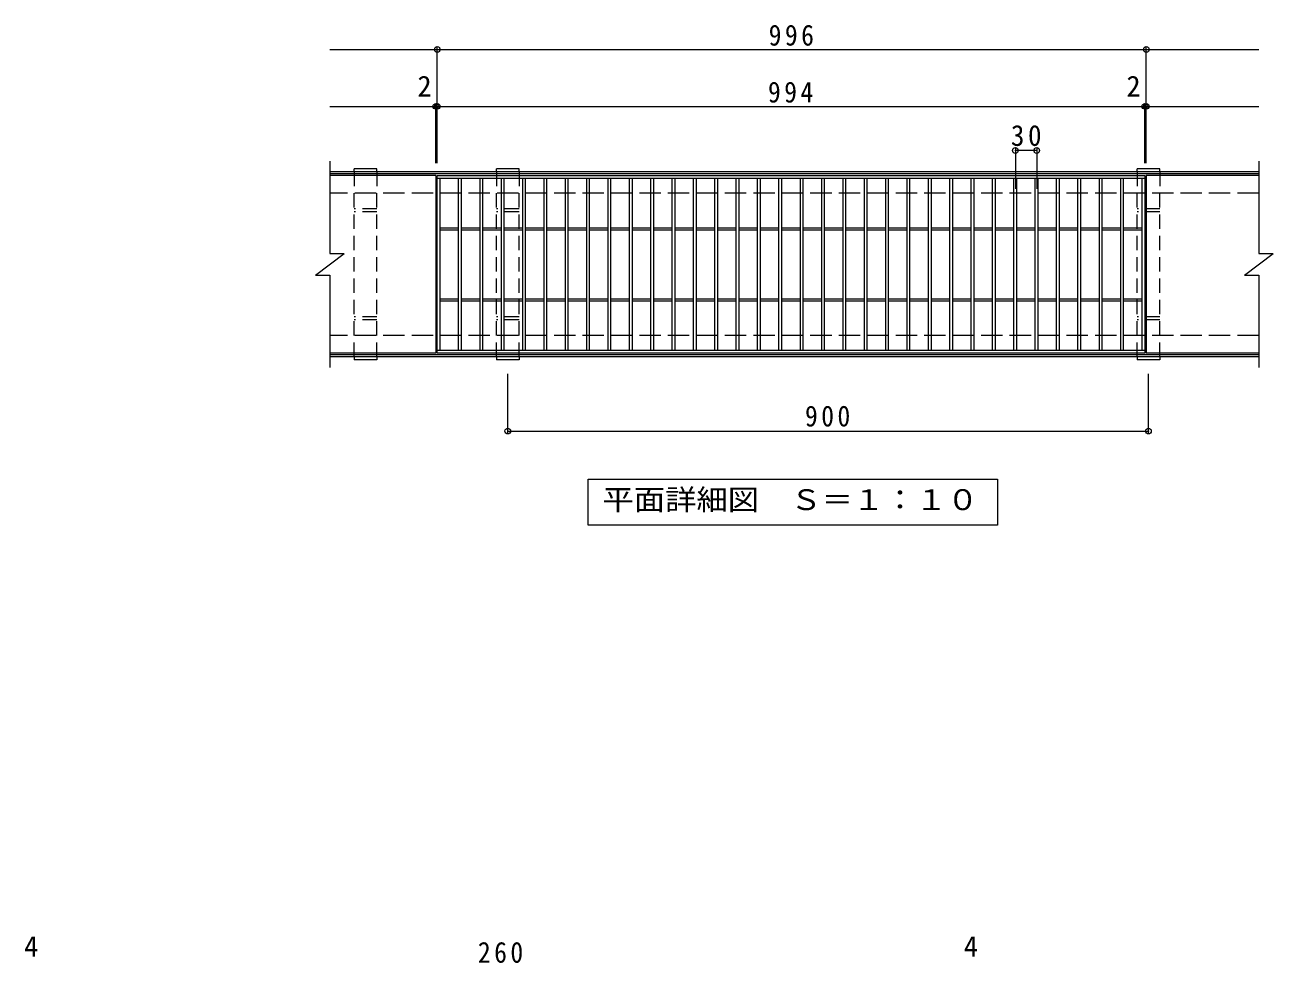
# Model space of a CAD drawing. Units: millimetres on the paper, enlarged 2 times, with parts at other scales. Extents: x -271 to 412, y -387 to 295.
# Drawn here: x -209.4 to 141.3, y 31.3 to 295 of the extents above; entities that cross this region are included whole.
import ezdxf
from ezdxf.enums import TextEntityAlignment as Align

# ---------------------------------------------------------------- set-up
doc = ezdxf.new("R2010")
doc.units = ezdxf.units.MM
doc.header["$LTSCALE"] = 2
doc.header["$PDMODE"] = 32
doc.header["$PDSIZE"] = 1.6
doc.linetypes.add('DASHED2', pattern=[3, 2, -1])
doc.linetypes.add('DASHED3', pattern=[4, 3, -1])
for name, color, linetype, lineweight in [('C-1', 2, 'Continuous', 9), ('C-2', 3, 'Continuous', 9), ('C-4', 7, 'Continuous', 9), ('C-5', 7, 'Continuous', 9), ('C-8', 3, 'DASHED2', 9), ('D-4', 7, 'Continuous', 9)]:
    doc.layers.add(name, color=color, linetype=linetype, lineweight=lineweight)
doc.styles.add('ＭＳ ゴシック', font='')
doc.styles.get('ＭＳ ゴシック').set_extended_font_data('MS Gothic')

msp = doc.modelspace()

# ---------------------------------------------------------------- linework, layer by layer
at = {"layer": 'C-1'}
for p, q in [((137.268, 253.707), (-123.732, 253.707)), ((137.268, 253.107), (-123.732, 253.107)), ((137.268, 202.307), (-123.732, 202.307)), ((137.268, 201.707), (-123.732, 201.707))]:
    msp.add_line(p, q, dxfattribs=at)
at = {"layer": 'C-1', "linetype": 'DASHED3'}
for p, q in [((137.268, 247.707), (-123.732, 247.707)), ((137.268, 207.707), (-123.732, 207.707))]:
    msp.add_line(p, q, dxfattribs=at)
at = {"layer": 'C-2'}
for p, q in [((-123.732, 256.707), (-123.732, 230.707)), ((137.268, 256.707), (137.268, 230.707)), ((-93.932, 252.707), (-123.732, 252.707)), ((-93.932, 252.707), (-93.932, 202.707)), ((105.268, 252.707), (105.268, 202.707)), ((105.668, 252.707), (105.668, 202.707)), ((137.268, 252.707), (105.668, 252.707)), ((-93.532, 251.907), (105.268, 251.907)), ((-92.732, 203.507), (-92.732, 251.907)), ((-87.532, 203.507), (-87.532, 251.907)), ((-86.732, 203.507), (-86.732, 251.907)), ((-81.532, 203.507), (-81.532, 251.907)), ((-80.732, 203.507), (-80.732, 251.907)), ((-75.532, 203.507), (-75.532, 251.907)), ((-74.732, 203.507), (-74.732, 251.907)), ((-69.532, 203.507), (-69.532, 251.907)), ((-68.732, 203.507), (-68.732, 251.907)), ((-63.532, 203.507), (-63.532, 251.907)), ((-62.732, 203.507), (-62.732, 251.907)), ((-57.532, 203.507), (-57.532, 251.907)), ((-56.732, 203.507), (-56.732, 251.907)), ((-51.532, 203.507), (-51.532, 251.907)), ((-50.732, 203.507), (-50.732, 251.907)), ((-45.532, 203.507), (-45.532, 251.907)), ((-44.732, 203.507), (-44.732, 251.907)), ((-39.532, 203.507), (-39.532, 251.907)), ((-38.732, 203.507), (-38.732, 251.907)), ((-33.532, 203.507), (-33.532, 251.907)), ((-32.732, 203.507), (-32.732, 251.907)), ((-27.532, 203.507), (-27.532, 251.907)), ((-26.732, 203.507), (-26.732, 251.907)), ((-21.532, 203.507), (-21.532, 251.907)), ((-20.732, 203.507), (-20.732, 251.907)), ((-15.532, 203.507), (-15.532, 251.907)), ((-14.732, 203.507), (-14.732, 251.907)), ((-9.532, 203.507), (-9.532, 251.907)), ((-8.732, 203.507), (-8.732, 251.907)), ((-3.532, 203.507), (-3.532, 251.907)), ((-2.732, 203.507), (-2.732, 251.907)), ((2.468, 203.507), (2.468, 251.907)), ((3.268, 203.507), (3.268, 251.907)), ((8.468, 203.507), (8.468, 251.907)), ((9.268, 203.507), (9.268, 251.907)), ((14.468, 203.507), (14.468, 251.907)), ((15.268, 203.507), (15.268, 251.907)), ((20.468, 203.507), (20.468, 251.907)), ((21.268, 203.507), (21.268, 251.907)), ((26.468, 203.507), (26.468, 251.907)), ((27.268, 203.507), (27.268, 251.907)), ((32.468, 203.507), (32.468, 251.907)), ((33.268, 203.507), (33.268, 251.907)), ((38.468, 203.507), (38.468, 251.907)), ((39.268, 203.507), (39.268, 251.907)), ((44.468, 203.507), (44.468, 251.907)), ((45.268, 203.507), (45.268, 251.907)), ((50.468, 203.507), (50.468, 251.907)), ((51.268, 203.507), (51.268, 251.907)), ((56.468, 203.507), (56.468, 251.907)), ((57.268, 203.507), (57.268, 251.907)), ((62.468, 203.507), (62.468, 251.907)), ((63.268, 203.507), (63.268, 251.907)), ((68.468, 203.507), (68.468, 251.907)), ((69.268, 203.507), (69.268, 251.907)), ((74.468, 203.507), (74.468, 251.907)), ((75.268, 203.507), (75.268, 251.907)), ((80.468, 203.507), (80.468, 251.907)), ((81.268, 203.507), (81.268, 251.907)), ((86.468, 203.507), (86.468, 251.907)), ((87.268, 203.507), (87.268, 251.907)), ((92.468, 203.507), (92.468, 251.907)), ((93.268, 203.507), (93.268, 251.907)), ((98.468, 203.507), (98.468, 251.907)), ((99.268, 203.507), (99.268, 251.907)), ((104.468, 203.507), (104.468, 251.907)), ((-92.732, 238.007), (-87.532, 238.007)), ((-92.732, 237.407), (-87.532, 237.407)), ((-86.732, 238.007), (-81.532, 238.007)), ((-86.732, 237.407), (-81.532, 237.407)), ((-80.732, 238.007), (-75.532, 238.007)), ((-80.732, 237.407), (-75.532, 237.407)), ((-74.732, 238.007), (-69.532, 238.007)), ((-74.732, 237.407), (-69.532, 237.407)), ((-68.732, 238.007), (-63.532, 238.007)), ((-68.732, 237.407), (-63.532, 237.407)), ((-62.732, 238.007), (-57.532, 238.007)), ((-62.732, 237.407), (-57.532, 237.407)), ((-56.732, 238.007), (-51.532, 238.007)), ((-56.732, 237.407), (-51.532, 237.407)), ((-50.732, 238.007), (-45.532, 238.007)), ((-50.732, 237.407), (-45.532, 237.407)), ((-44.732, 238.007), (-39.532, 238.007)), ((-44.732, 237.407), (-39.532, 237.407)), ((-38.732, 238.007), (-33.532, 238.007)), ((-38.732, 237.407), (-33.532, 237.407)), ((-32.732, 238.007), (-27.532, 238.007)), ((-32.732, 237.407), (-27.532, 237.407)), ((-26.732, 238.007), (-21.532, 238.007)), ((-26.732, 237.407), (-21.532, 237.407)), ((-20.732, 238.007), (-15.532, 238.007)), ((-20.732, 237.407), (-15.532, 237.407)), ((-14.732, 238.007), (-9.532, 238.007)), ((-14.732, 237.407), (-9.532, 237.407)), ((-8.732, 238.007), (-3.532, 238.007)), ((-8.732, 237.407), (-3.532, 237.407)), ((-2.732, 238.007), (2.468, 238.007)), ((-2.732, 237.407), (2.468, 237.407)), ((3.268, 238.007), (8.468, 238.007)), ((3.268, 237.407), (8.468, 237.407)), ((9.268, 238.007), (14.468, 238.007)), ((9.268, 237.407), (14.468, 237.407)), ((15.268, 238.007), (20.468, 238.007)), ((15.268, 237.407), (20.468, 237.407)), ((21.268, 238.007), (26.468, 238.007)), ((21.268, 237.407), (26.468, 237.407)), ((27.268, 238.007), (32.468, 238.007)), ((27.268, 237.407), (32.468, 237.407)), ((33.268, 238.007), (38.468, 238.007)), ((33.268, 237.407), (38.468, 237.407)), ((39.268, 238.007), (44.468, 238.007)), ((39.268, 237.407), (44.468, 237.407)), ((45.268, 238.007), (50.468, 238.007)), ((45.268, 237.407), (50.468, 237.407)), ((51.268, 238.007), (56.468, 238.007)), ((51.268, 237.407), (56.468, 237.407)), ((57.268, 238.007), (62.468, 238.007)), ((57.268, 237.407), (62.468, 237.407)), ((63.268, 238.007), (68.468, 238.007)), ((63.268, 237.407), (68.468, 237.407)), ((69.268, 238.007), (74.468, 238.007)), ((69.268, 237.407), (74.468, 237.407)), ((75.268, 238.007), (80.468, 238.007)), ((75.268, 237.407), (80.468, 237.407)), ((81.268, 238.007), (86.468, 238.007)), ((81.268, 237.407), (86.468, 237.407)), ((87.268, 238.007), (92.468, 238.007)), ((87.268, 237.407), (92.468, 237.407)), ((93.268, 238.007), (98.468, 238.007)), ((93.268, 237.407), (98.468, 237.407)), ((99.268, 238.007), (104.468, 238.007)), ((99.268, 237.407), (104.468, 237.407)), ((-127.732, 224.707), (-119.732, 230.707)), ((-123.732, 230.707), (-119.732, 230.707)), ((133.268, 224.707), (141.268, 230.707)), ((137.268, 230.707), (141.268, 230.707)), ((-127.732, 224.707), (-123.732, 224.707)), ((-123.732, 224.707), (-123.732, 198.707)), ((133.268, 224.707), (137.268, 224.707)), ((137.268, 224.707), (137.268, 198.707)), ((-92.732, 218.007), (-87.532, 218.007)), ((-92.732, 217.407), (-87.532, 217.407)), ((-86.732, 218.007), (-81.532, 218.007)), ((-86.732, 217.407), (-81.532, 217.407)), ((-80.732, 218.007), (-75.532, 218.007)), ((-80.732, 217.407), (-75.532, 217.407)), ((-74.732, 218.007), (-69.532, 218.007)), ((-74.732, 217.407), (-69.532, 217.407)), ((-68.732, 218.007), (-63.532, 218.007)), ((-68.732, 217.407), (-63.532, 217.407)), ((-62.732, 218.007), (-57.532, 218.007)), ((-62.732, 217.407), (-57.532, 217.407)), ((-56.732, 218.007), (-51.532, 218.007)), ((-56.732, 217.407), (-51.532, 217.407)), ((-50.732, 218.007), (-45.532, 218.007)), ((-50.732, 217.407), (-45.532, 217.407)), ((-44.732, 218.007), (-39.532, 218.007)), ((-44.732, 217.407), (-39.532, 217.407)), ((-38.732, 218.007), (-33.532, 218.007)), ((-38.732, 217.407), (-33.532, 217.407)), ((-32.732, 218.007), (-27.532, 218.007)), ((-32.732, 217.407), (-27.532, 217.407)), ((-26.732, 218.007), (-21.532, 218.007)), ((-26.732, 217.407), (-21.532, 217.407)), ((-20.732, 218.007), (-15.532, 218.007)), ((-20.732, 217.407), (-15.532, 217.407)), ((-14.732, 218.007), (-9.532, 218.007)), ((-14.732, 217.407), (-9.532, 217.407)), ((-8.732, 218.007), (-3.532, 218.007)), ((-8.732, 217.407), (-3.532, 217.407)), ((-2.732, 218.007), (2.468, 218.007)), ((-2.732, 217.407), (2.468, 217.407)), ((3.268, 218.007), (8.468, 218.007)), ((3.268, 217.407), (8.468, 217.407)), ((9.268, 218.007), (14.468, 218.007)), ((9.268, 217.407), (14.468, 217.407)), ((15.268, 218.007), (20.468, 218.007)), ((15.268, 217.407), (20.468, 217.407)), ((21.268, 218.007), (26.468, 218.007)), ((21.268, 217.407), (26.468, 217.407)), ((27.268, 218.007), (32.468, 218.007)), ((27.268, 217.407), (32.468, 217.407)), ((33.268, 218.007), (38.468, 218.007)), ((33.268, 217.407), (38.468, 217.407)), ((39.268, 218.007), (44.468, 218.007)), ((39.268, 217.407), (44.468, 217.407)), ((45.268, 218.007), (50.468, 218.007)), ((45.268, 217.407), (50.468, 217.407)), ((51.268, 218.007), (56.468, 218.007)), ((51.268, 217.407), (56.468, 217.407)), ((57.268, 218.007), (62.468, 218.007)), ((57.268, 217.407), (62.468, 217.407)), ((63.268, 218.007), (68.468, 218.007)), ((63.268, 217.407), (68.468, 217.407)), ((69.268, 218.007), (74.468, 218.007)), ((69.268, 217.407), (74.468, 217.407)), ((75.268, 218.007), (80.468, 218.007)), ((75.268, 217.407), (80.468, 217.407)), ((81.268, 218.007), (86.468, 218.007)), ((81.268, 217.407), (86.468, 217.407)), ((87.268, 218.007), (92.468, 218.007)), ((87.268, 217.407), (92.468, 217.407)), ((93.268, 218.007), (98.468, 218.007)), ((93.268, 217.407), (98.468, 217.407)), ((99.268, 218.007), (104.468, 218.007)), ((99.268, 217.407), (104.468, 217.407)), ((105.268, 203.507), (-93.532, 203.507)), ((-93.932, 202.707), (-123.732, 202.707)), ((105.268, 202.707), (-93.532, 202.707)), ((137.268, 202.707), (105.668, 202.707))]:
    msp.add_line(p, q, dxfattribs=at)
msp.add_lwpolyline([(-93.532, 202.707), (-93.532, 252.707), (105.268, 252.707)], dxfattribs=at)
at = {"layer": 'C-4'}
for p, q in [((-123.732, 288.107), (137.268, 288.107)), ((-93.532, 256.107), (-93.532, 288.707)), ((105.668, 256.107), (105.668, 288.707)), ((-123.732, 272.107), (137.268, 272.107)), ((-93.932, 256.107), (-93.932, 272.707)), ((105.268, 256.107), (105.268, 272.707)), ((68.868, 260.307), (68.868, 248.901)), ((74.868, 259.707), (68.868, 259.707)), ((74.868, 260.307), (74.868, 248.901)), ((-73.732, 180.244), (-73.732, 196.907)), ((106.268, 180.244), (106.268, 196.907)), ((-73.732, 180.844), (106.268, 180.844))]:
    msp.add_line(p, q, dxfattribs=at)
for p in [(-93.532, 288.107), (105.668, 288.107), (-93.932, 272.107), (-93.532, 272.107), (105.268, 272.107), (105.668, 272.107), (68.868, 259.707), (74.868, 259.707), (-73.732, 180.844), (106.268, 180.844)]:
    msp.add_point(p, dxfattribs=at)
at = {"layer": 'C-5'}
msp.add_lwpolyline([(-51.132, 154.364), (-51.132, 167.364), (63.868, 167.364), (63.868, 154.364)], close=True, dxfattribs=at)
at = {"layer": 'C-8', "linetype": 'Continuous'}
for p, q in [((-116.932, 253.707), (-116.932, 254.507)), ((-110.532, 254.507), (-116.932, 254.507)), ((-110.532, 253.707), (-116.932, 253.707)), ((-110.532, 253.707), (-110.532, 254.507)), ((-76.932, 253.707), (-76.932, 254.507)), ((-70.532, 254.507), (-76.932, 254.507)), ((-70.532, 253.707), (-76.932, 253.707)), ((-70.532, 253.707), (-70.532, 254.507)), ((109.468, 254.507), (103.068, 254.507)), ((103.068, 253.707), (103.068, 254.507)), ((109.468, 253.707), (103.068, 253.707)), ((109.468, 253.707), (109.468, 254.507)), ((-110.532, 201.707), (-116.932, 201.707)), ((-116.932, 201.707), (-116.932, 200.907)), ((-110.532, 200.907), (-116.932, 200.907)), ((-110.532, 201.707), (-110.532, 200.907)), ((-70.532, 201.707), (-76.932, 201.707)), ((-76.932, 201.707), (-76.932, 200.907)), ((-70.532, 200.907), (-76.932, 200.907)), ((-70.532, 201.707), (-70.532, 200.907)), ((103.068, 201.707), (103.068, 200.907)), ((109.468, 201.707), (103.068, 201.707)), ((109.468, 200.907), (103.068, 200.907)), ((109.468, 201.707), (109.468, 200.907))]:
    msp.add_line(p, q, dxfattribs=at)
at = {"layer": 'C-8'}
for p, q in [((-116.932, 253.707), (-116.932, 247.707)), ((-110.532, 253.707), (-110.532, 247.707)), ((-76.932, 253.707), (-76.932, 247.707)), ((-70.532, 253.707), (-70.532, 247.707)), ((103.068, 253.707), (103.068, 247.707)), ((109.468, 253.707), (109.468, 247.707)), ((-116.932, 207.707), (-116.932, 247.707)), ((-110.532, 207.707), (-110.532, 247.707)), ((-76.932, 207.707), (-76.932, 247.707)), ((-70.532, 207.707), (-70.532, 247.707)), ((103.068, 207.707), (103.068, 247.707)), ((109.468, 207.707), (109.468, 247.707)), ((-110.532, 243.307), (-116.932, 243.307)), ((-110.532, 242.507), (-116.932, 242.507)), ((-70.532, 243.307), (-76.932, 243.307)), ((-70.532, 242.507), (-76.932, 242.507)), ((109.468, 243.307), (103.068, 243.307)), ((109.468, 242.507), (103.068, 242.507)), ((-110.532, 212.907), (-116.932, 212.907)), ((-110.532, 212.107), (-116.932, 212.107)), ((-70.532, 212.907), (-76.932, 212.907)), ((-70.532, 212.107), (-76.932, 212.107)), ((109.468, 212.907), (103.068, 212.907)), ((109.468, 212.107), (103.068, 212.107)), ((-116.932, 201.707), (-116.932, 207.707)), ((-110.532, 201.707), (-110.532, 207.707)), ((-76.932, 201.707), (-76.932, 207.707)), ((-70.532, 201.707), (-70.532, 207.707)), ((103.068, 201.707), (103.068, 207.707)), ((109.468, 201.707), (109.468, 207.707))]:
    msp.add_line(p, q, dxfattribs=at)

# ---------------------------------------------------------------- texts
at = {"layer": 'C-4', "color": 2, "style": 'ＭＳ ゴシック'}
for p in [(-99.125, 273.107), (100.075, 273.107)]:
    msp.add_text('2', height=5.865, dxfattribs=at).set_placement(p, align=Align.BOTTOM_LEFT)
at = {"layer": 'C-4', "color": 2, "char_height": 5.865, "attachment_point": 7, "style": 'ＭＳ ゴシック'}
for s, insert in [('\\T1.27;\\W0.9;996', (-0.432, 289.107)), ('\\T1.27;\\W0.9;994', (-0.632, 273.107)), ('\\T1.27;\\W0.95;30', (67.618, 260.907)), ('\\T1.27;\\W0.9;900', (9.768, 182.044))]:
    msp.add_mtext(s, dxfattribs=dict(at, insert=insert))
at = {"layer": 'C-5', "color": 2, "style": 'ＭＳ ゴシック', "width": 1.1}
msp.add_text('平面詳細図\u3000Ｓ＝１：１０', height=5.865, dxfattribs=at).set_placement((-47.132, 156.864), align=Align.BOTTOM_LEFT)
at = {"layer": 'D-4', "color": 2, "style": 'ＭＳ ゴシック'}
for p in [(-209.618, 31.303), (54.382, 31.303)]:
    msp.add_text('4', height=5.865, dxfattribs=at).set_placement(p, align=Align.BOTTOM_LEFT)
at = {"layer": 'D-4', "color": 2, "insert": (-82.118, 31.303), "char_height": 5.865, "attachment_point": 7, "style": 'ＭＳ ゴシック'}
msp.add_mtext('\\T1.27;\\W0.9;260', dxfattribs=at)

doc.saveas('drawing.dxf')
